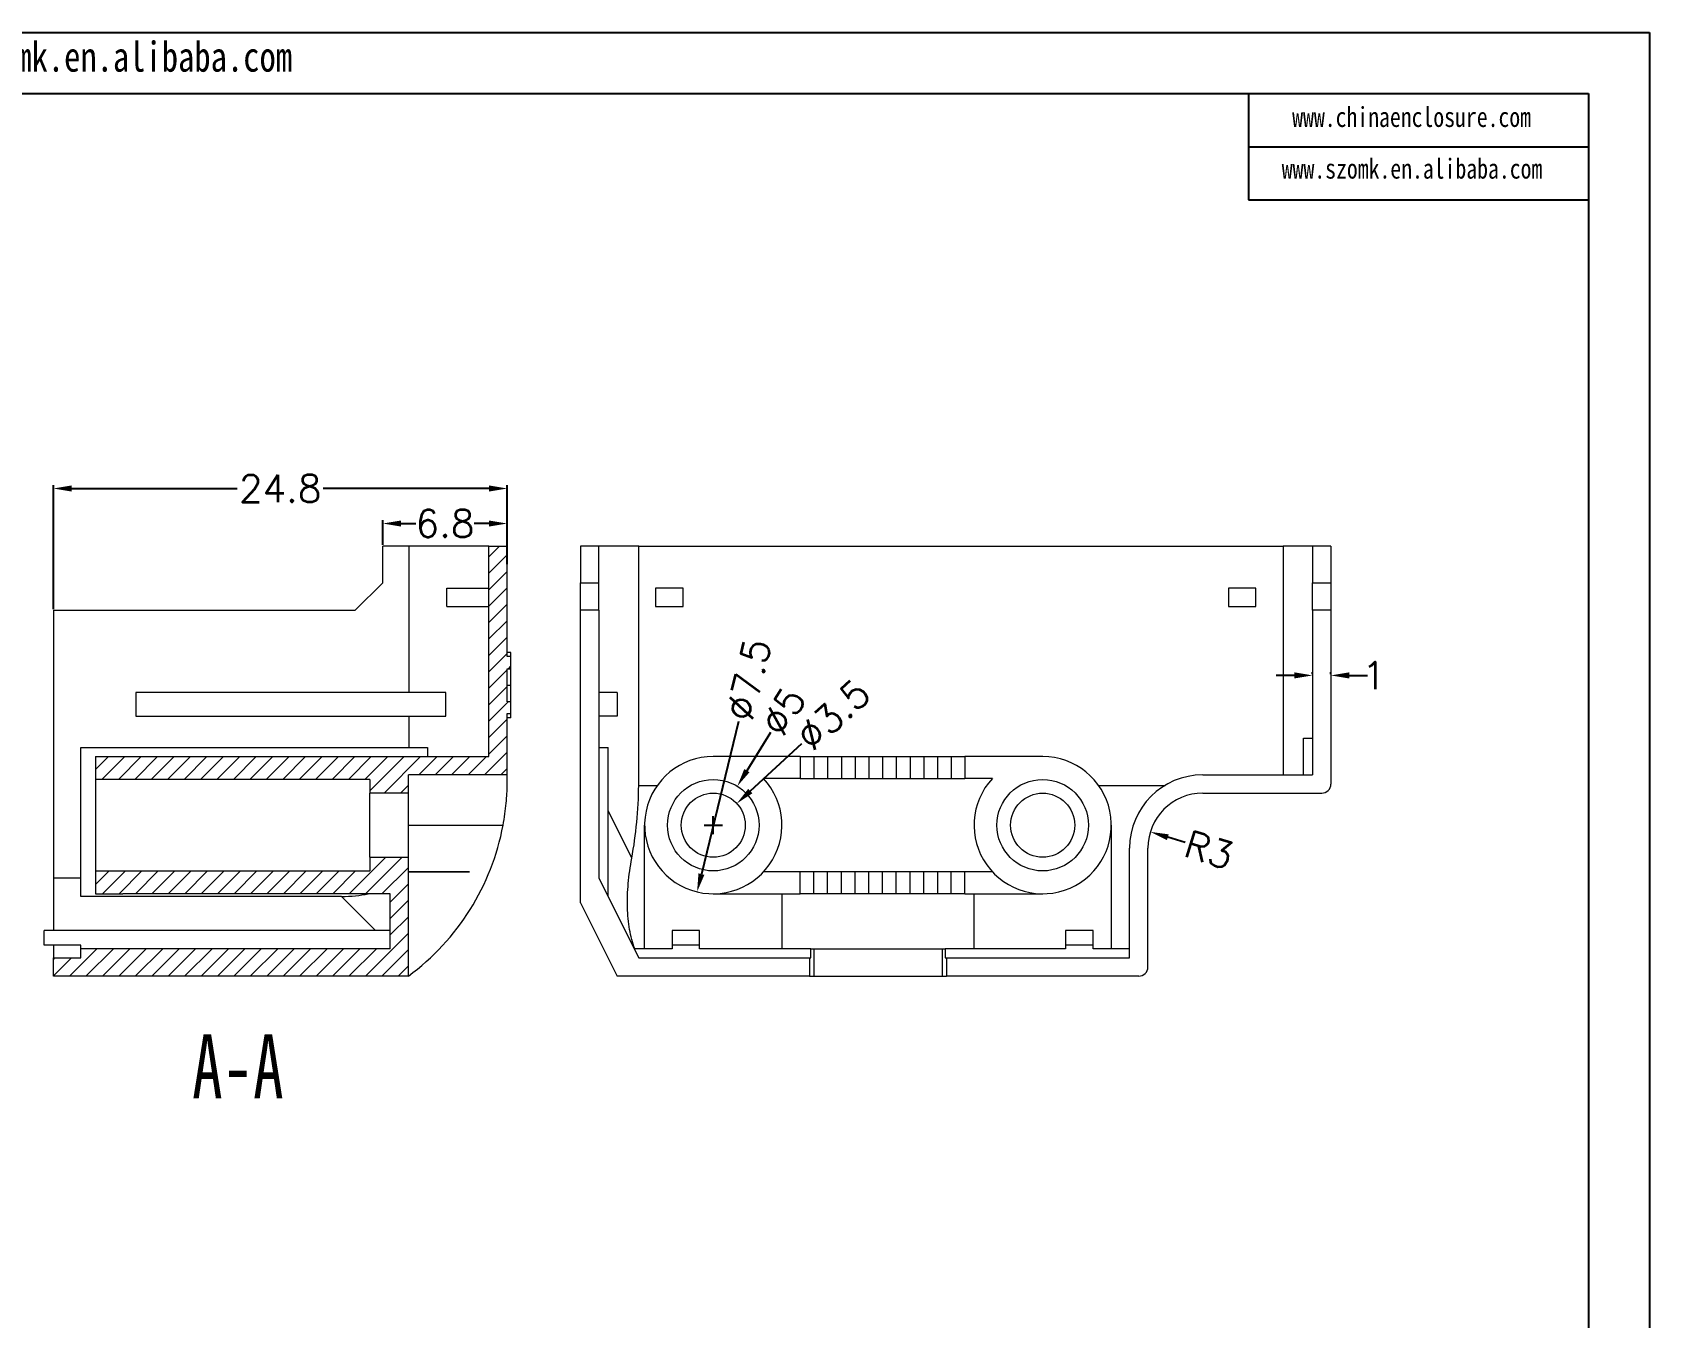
# Model space of a CAD drawing. Header units: inches. Extents: x 1287 to 2841, y 536 to 880.
# Drawn here: x 2518.6 to 2606.9, y 606.2 to 676.4 of the extents above; entities that cross this region are included whole.
import ezdxf

# ---------------------------------------------------------------- set-up
doc = ezdxf.new("R2010")
doc.units = ezdxf.units.IN
doc.layers.add('文字', color=81, linetype='Continuous')
doc.styles.add('SLDTEXTSTYLE3', font='TXT', dxfattribs={"width": 0.7})
doc.styles.get("Standard").update_dxf_attribs({"font": 'txt', "bigfont": 'gbcbig.shx'})
doc.styles.add('宋体', font='', dxfattribs={"width": 0.8, "height": 3.5})
doc.styles.get('宋体').set_extended_font_data('SimSun')
doc.dimstyles.new('1.5', dxfattribs={"dimtxt": 1.5, "dimasz": 1, "dimexe": 0.18, "dimexo": 0.0625, "dimgap": 0.1, "dimtad": 0, "dimzin": 12, "dimdsep": 46, "dimtxsty": 'Standard', "dimcen": 0.5, "dimclrd": 3, "dimclre": 3, "dimadec": 0, "dimazin": 0, "dimtfac": 1, "dimtofl": 0, "dimtmove": 0, "dimatfit": 3, "dimfxl": 1, "dimtolj": 1, "dimtzin": 0, "dimarcsym": 0})
pattern_1 = [(45, (-235.2835, 0), (-0.4490128, 0.4490128), [])]

# ---------------------------------------------------------------- blocks, each defined once
blk = doc.blocks.new('*D96')
at = {"color": 3, "lineweight": -2}
for p, q in [((2519.704, 644.919), (2519.704, 651.687)), ((2520.704, 651.507), (2529.754, 651.507)), ((2543.504, 651.507), (2534.454, 651.507)), ((2544.504, 648.419), (2544.504, 651.687))]:
    blk.add_line(p, q, dxfattribs=at)
at = {"color": 3}
for points in [[(2520.704, 651.674), (2520.704, 651.34), (2519.704, 651.507)], [(2543.504, 651.674), (2543.504, 651.34), (2544.504, 651.507)]]:
    blk.add_solid(points, dxfattribs=at)
at = {"layer": 'Defpoints', "color": 0}
for p in [(2544.504, 651.507), (2544.504, 648.357), (2519.704, 644.857)]:
    blk.add_point(p, dxfattribs=at)
at = {"color": 0, "insert": (2532.104, 651.507), "char_height": 1.5, "attachment_point": 5}
blk.add_mtext('\\A1;24.8', dxfattribs=at)
blk = doc.blocks.new('*D99')
at = {"color": 3, "lineweight": -2}
blk.add_line((2581.558, 632.152), (2580.602, 632.446), dxfattribs=at)
at = {"color": 3}
blk.add_solid([(2580.651, 632.606), (2580.553, 632.287), (2579.647, 632.741)], dxfattribs=at)
at = {"layer": 'Defpoints', "color": 0}
for p in [(2579.647, 632.741), (2582.513, 631.857)]:
    blk.add_point(p, dxfattribs=at)
at = {"color": 0, "insert": (2582.848, 631.754), "char_height": 1.5, "attachment_point": 5, "rotation": 342.85714}
blk.add_mtext('\\A1;R3', dxfattribs=at)
blk = doc.blocks.new('*D100')
at = {"color": 3, "lineweight": -2}
blk.add_line((2557.138, 638.781), (2555.116, 630.434), dxfattribs=at)
at = {"color": 3}
blk.add_solid([(2554.954, 630.473), (2555.278, 630.395), (2554.88, 629.462)], dxfattribs=at)
at = {"layer": 'Defpoints', "color": 0}
for p in [(2556.646, 636.751), (2554.88, 629.462)]:
    blk.add_point(p, dxfattribs=at)
at = {"color": 0, "insert": (2557.691, 641.065), "char_height": 1.5, "attachment_point": 5, "rotation": 76.38296}
blk.add_mtext('\\A1;∅7.5', dxfattribs=at)
blk = doc.blocks.new('*D101')
at = {"color": 3, "lineweight": -2}
for p, q in [((2558.889, 638.177), (2557.6, 636.086)), ((2555.263, 633.107), (2556.263, 633.107)), ((2555.763, 632.607), (2555.763, 633.607))]:
    blk.add_line(p, q, dxfattribs=at)
at = {"color": 3}
blk.add_solid([(2557.458, 636.174), (2557.742, 635.999), (2557.075, 635.235)], dxfattribs=at)
at = {"layer": 'Defpoints', "color": 0}
for p in [(2557.075, 635.235), (2554.451, 630.979)]:
    blk.add_point(p, dxfattribs=at)
at = {"color": 0, "insert": (2559.598, 639.326), "char_height": 1.5, "attachment_point": 5, "rotation": 58.34371}
blk.add_mtext('\\A1;∅5', dxfattribs=at)
blk = doc.blocks.new('*D102')
at = {"color": 3, "lineweight": -2}
for p, q in [((2560.59, 637.552), (2557.786, 634.97)), ((2555.263, 633.107), (2556.263, 633.107)), ((2555.763, 632.607), (2555.763, 633.607))]:
    blk.add_line(p, q, dxfattribs=at)
at = {"color": 3}
blk.add_solid([(2557.673, 635.092), (2557.899, 634.847), (2557.051, 634.292)], dxfattribs=at)
at = {"layer": 'Defpoints', "color": 0}
for p in [(2557.051, 634.292), (2554.476, 631.921)]:
    blk.add_point(p, dxfattribs=at)
at = {"color": 0, "insert": (2562.318, 639.143), "char_height": 1.5, "attachment_point": 5, "rotation": 42.64221}
blk.add_mtext('\\A1;∅3.5', dxfattribs=at)
blk = doc.blocks.new('*D103')
at = {"color": 3, "lineweight": -2}
for p, q in [((2587.513, 641.292), (2586.513, 641.292)), ((2588.513, 641.354), (2588.513, 641.472)), ((2589.513, 641.354), (2589.513, 641.472)), ((2590.513, 641.292), (2591.513, 641.292))]:
    blk.add_line(p, q, dxfattribs=at)
at = {"color": 3}
for points in [[(2587.513, 641.459), (2587.513, 641.125), (2588.513, 641.292)], [(2590.513, 641.459), (2590.513, 641.125), (2589.513, 641.292)]]:
    blk.add_solid(points, dxfattribs=at)
at = {"layer": 'Defpoints', "color": 0}
for p in [(2588.513, 641.292), (2589.513, 641.292), (2589.513, 641.292)]:
    blk.add_point(p, dxfattribs=at)
at = {"color": 0, "insert": (2591.863, 641.292), "char_height": 1.5, "attachment_point": 5}
blk.add_mtext('\\A1;1', dxfattribs=at)
blk = doc.blocks.new('*D104')
at = {"color": 3, "lineweight": -2}
for p, q in [((2537.704, 648.419), (2537.704, 649.773)), ((2538.704, 649.593), (2539.504, 649.593)), ((2543.504, 649.593), (2542.704, 649.593)), ((2544.504, 647.373), (2544.504, 649.773))]:
    blk.add_line(p, q, dxfattribs=at)
at = {"color": 3}
for points in [[(2538.704, 649.76), (2538.704, 649.427), (2537.704, 649.593)], [(2543.504, 649.76), (2543.504, 649.427), (2544.504, 649.593)]]:
    blk.add_solid(points, dxfattribs=at)
at = {"layer": 'Defpoints', "color": 0}
for p in [(2537.704, 649.593), (2537.704, 648.357), (2544.504, 647.311)]:
    blk.add_point(p, dxfattribs=at)
at = {"color": 0, "insert": (2541.104, 649.593), "char_height": 1.5, "attachment_point": 5}
blk.add_mtext('\\A1;6.8', dxfattribs=at)

msp = doc.modelspace()

# ---------------------------------------------------------------- hatches: boundary and pattern name
at = {"linetype": 'Continuous', "lineweight": 0}
h = msp.add_hatch(dxfattribs=at)
h.set_pattern_fill('ANSI31', color=4, scale=0.2, style=0)
h.set_pattern_definition(pattern_1)
h.paths.add_polyline_path([(2543.504, 636.857), (2522.004, 636.857), (2522.004, 635.607), (2537.004, 635.607), (2537.004, 634.857), (2539.104, 634.857), (2539.104, 635.857), (2544.504, 635.857), (2544.504, 639.214), (2544.704, 639.214), (2544.704, 639.841), (2544.504, 639.841), (2544.504, 641.657), (2544.704, 641.657), (2544.704, 642.325), (2544.504, 642.325), (2544.504, 648.357), (2543.504, 648.357)], flags=0)
h = msp.add_hatch(dxfattribs=at)
h.set_pattern_fill('ANSI31', color=4, scale=0.2, style=0)
h.set_pattern_definition(pattern_1)
h.paths.add_polyline_path([(2538.104, 629.357), (2538.104, 626.357), (2521.204, 626.357), (2521.204, 625.857), (2519.704, 625.857), (2519.704, 624.857), (2539.104, 624.857), (2539.104, 631.357), (2537.004, 631.357), (2537.004, 630.607), (2522.004, 630.607), (2522.004, 629.357), (2523.504, 629.357)], flags=0)

# ---------------------------------------------------------------- linework, layer by layer
for p, q in [((2408.241, 676.436), (2606.929, 676.436)), ((2606.929, 676.436), (2606.929, 535.949)), ((2413.382, 673.091), (2603.585, 673.091)), ((2585.002, 673.091), (2585.002, 667.284)), ((2603.585, 673.091), (2603.585, 539.294)), ((2585.002, 670.188), (2603.585, 670.188)), ((2585.002, 667.284), (2603.585, 667.284))]:
    msp.add_line(p, q)
at = {"color": 7, "linetype": 'Continuous', "lineweight": 15}
for p, q in [((2537.704, 646.357), (2537.704, 648.357)), ((2539.15, 648.357), (2537.704, 648.357)), ((2539.15, 640.357), (2539.15, 648.357)), ((2543.504, 648.357), (2539.15, 648.357)), ((2543.504, 636.857), (2543.504, 648.357)), ((2543.504, 648.357), (2544.504, 648.357)), ((2544.504, 642.325), (2544.504, 648.357)), ((2549.513, 648.357), (2548.513, 648.357)), ((2548.513, 648.357), (2548.513, 646.357)), ((2549.513, 646.357), (2549.513, 648.357)), ((2551.69, 648.357), (2549.513, 648.357)), ((2551.69, 635.284), (2551.69, 648.357)), ((2551.69, 648.357), (2586.895, 648.357)), ((2586.895, 648.357), (2586.895, 635.857)), ((2588.513, 648.357), (2586.895, 648.357)), ((2589.513, 648.357), (2588.513, 648.357)), ((2588.513, 648.357), (2588.513, 646.357)), ((2589.513, 648.357), (2589.513, 646.357)), ((2536.204, 644.857), (2537.704, 646.357)), ((2541.204, 645.057), (2541.204, 646.057)), ((2541.204, 646.057), (2543.504, 646.057)), ((2548.513, 646.357), (2549.513, 646.357)), ((2548.513, 644.857), (2548.513, 646.357)), ((2549.513, 644.857), (2549.513, 646.357)), ((2552.613, 646.057), (2552.613, 645.057)), ((2554.113, 646.057), (2552.613, 646.057)), ((2554.113, 645.057), (2554.113, 646.057)), ((2585.413, 646.057), (2583.913, 646.057)), ((2583.913, 646.057), (2583.913, 645.057)), ((2585.413, 645.057), (2585.413, 646.057)), ((2588.513, 646.357), (2589.513, 646.357)), ((2588.513, 644.857), (2588.513, 646.357)), ((2589.513, 646.357), (2589.513, 644.857)), ((2519.704, 644.857), (2536.204, 644.857)), ((2519.704, 644.857), (2519.704, 630.211)), ((2541.204, 645.057), (2543.504, 645.057)), ((2548.513, 628.857), (2548.513, 644.857)), ((2549.513, 644.857), (2548.513, 644.857)), ((2549.513, 644.857), (2549.513, 630.211)), ((2552.613, 645.057), (2554.113, 645.057)), ((2583.913, 645.057), (2585.413, 645.057)), ((2588.513, 644.857), (2588.513, 635.857)), ((2589.513, 644.857), (2588.513, 644.857)), ((2589.513, 644.857), (2589.513, 635.357)), ((2544.704, 642.547), (2544.504, 642.547)), ((2544.704, 642.325), (2544.504, 642.325)), ((2544.504, 641.657), (2544.704, 641.657)), ((2544.504, 639.841), (2544.504, 641.657)), ((2544.704, 641.657), (2544.704, 642.325)), ((2544.704, 640.746), (2544.504, 640.746)), ((2544.704, 640.644), (2544.704, 640.717)), ((2524.204, 640.357), (2524.204, 639.057)), ((2541.15, 640.357), (2524.204, 640.357)), ((2541.15, 639.057), (2541.15, 640.357)), ((2544.704, 639.841), (2544.504, 639.841)), ((2544.704, 639.214), (2544.704, 639.841)), ((2550.513, 640.357), (2549.513, 640.357)), ((2550.513, 640.357), (2550.513, 639.057)), ((2524.204, 639.057), (2541.15, 639.057)), ((2539.15, 637.357), (2539.15, 639.057)), ((2544.504, 639.214), (2544.704, 639.214)), ((2544.504, 635.857), (2544.504, 639.214)), ((2544.704, 638.965), (2544.504, 638.965)), ((2550.513, 639.057), (2549.513, 639.057)), ((2521.204, 629.211), (2521.204, 637.357)), ((2521.204, 637.357), (2540.15, 637.357)), ((2540.15, 637.357), (2540.15, 636.857)), ((2549.513, 637.357), (2550.013, 637.357)), ((2550.013, 629.211), (2550.013, 637.357)), ((2588.013, 635.857), (2588.013, 637.857)), ((2588.013, 637.857), (2588.513, 637.857)), ((2522.004, 636.857), (2522.004, 635.607)), ((2522.004, 636.857), (2543.504, 636.857)), ((2560.514, 636.857), (2555.763, 636.857)), ((2560.514, 636.857), (2560.514, 635.657)), ((2560.514, 636.857), (2561.264, 636.857)), ((2561.264, 636.857), (2562.014, 636.857)), ((2561.264, 636.857), (2561.264, 635.657)), ((2562.014, 636.857), (2562.014, 635.657)), ((2562.014, 636.857), (2562.764, 636.857)), ((2562.764, 636.857), (2563.514, 636.857)), ((2562.764, 636.857), (2562.764, 635.657)), ((2563.514, 636.857), (2564.264, 636.857)), ((2563.514, 636.857), (2563.514, 635.657)), ((2564.264, 636.857), (2564.264, 635.657)), ((2564.264, 636.857), (2565.014, 636.857)), ((2565.014, 636.857), (2565.014, 635.657)), ((2565.014, 636.857), (2565.764, 636.857)), ((2565.764, 636.857), (2566.514, 636.857)), ((2565.764, 636.857), (2565.764, 635.657)), ((2566.514, 636.857), (2566.514, 635.657)), ((2566.514, 636.857), (2567.264, 636.857)), ((2567.264, 636.857), (2568.014, 636.857)), ((2567.264, 636.857), (2567.264, 635.657)), ((2568.014, 636.857), (2568.764, 636.857)), ((2568.014, 636.857), (2568.014, 635.657)), ((2568.764, 636.857), (2568.764, 635.657)), ((2568.764, 636.857), (2569.514, 636.857)), ((2569.514, 636.857), (2569.514, 635.657)), ((2573.763, 636.857), (2569.514, 636.857)), ((2537.004, 635.607), (2522.004, 635.607)), ((2522.004, 635.607), (2522.004, 630.607)), ((2537.004, 635.607), (2537.004, 634.857)), ((2544.504, 635.857), (2539.104, 635.857)), ((2539.104, 634.857), (2539.104, 635.857)), ((2544.504, 635.273), (2544.504, 635.857)), ((2560.514, 635.657), (2558.513, 635.657)), ((2560.514, 635.657), (2561.264, 635.657)), ((2561.264, 635.657), (2562.014, 635.657)), ((2562.014, 635.657), (2562.764, 635.657)), ((2562.764, 635.657), (2563.514, 635.657)), ((2563.514, 635.657), (2564.264, 635.657)), ((2564.264, 635.657), (2565.014, 635.657)), ((2565.014, 635.657), (2565.764, 635.657)), ((2565.764, 635.657), (2566.514, 635.657)), ((2566.514, 635.657), (2567.264, 635.657)), ((2567.264, 635.657), (2568.014, 635.657)), ((2568.014, 635.657), (2568.764, 635.657)), ((2568.764, 635.657), (2569.514, 635.657)), ((2571.014, 635.657), (2569.514, 635.657)), ((2582.513, 635.857), (2588.513, 635.857)), ((2539.104, 634.857), (2537.004, 634.857)), ((2537.004, 631.357), (2537.004, 634.857)), ((2539.104, 631.357), (2539.104, 634.857)), ((2551.69, 635.284), (2552.71, 635.284)), ((2576.817, 635.284), (2580.45, 635.284)), ((2582.513, 634.857), (2589.013, 634.857)), ((2551.312, 631.308), (2550.013, 633.907)), ((2539.104, 633.107), (2544.279, 633.107)), ((2552.013, 626.357), (2552.013, 633.107)), ((2577.513, 633.107), (2577.513, 626.357)), ((2537.004, 631.357), (2537.004, 630.607)), ((2537.004, 631.357), (2539.104, 631.357)), ((2539.104, 624.857), (2539.104, 631.357)), ((2578.513, 625.857), (2578.513, 631.857)), ((2579.513, 625.357), (2579.513, 631.857)), ((2521.204, 630.211), (2519.704, 630.211)), ((2519.704, 630.211), (2519.704, 627.357)), ((2522.004, 630.607), (2522.004, 629.357)), ((2522.004, 630.607), (2537.004, 630.607)), ((2539.104, 630.557), (2542.443, 630.557)), ((2542.443, 630.557), (2539.104, 630.557)), ((2542.443, 630.557), (2542.443, 630.557)), ((2549.513, 630.211), (2551.69, 625.857)), ((2560.514, 630.557), (2558.513, 630.557)), ((2558.513, 630.557), (2558.513, 630.557)), ((2560.514, 629.357), (2560.514, 630.557)), ((2561.264, 630.557), (2560.514, 630.557)), ((2561.264, 629.357), (2561.264, 630.557)), ((2562.014, 630.557), (2561.264, 630.557)), ((2562.014, 629.357), (2562.014, 630.557)), ((2562.764, 630.557), (2562.014, 630.557)), ((2562.764, 629.357), (2562.764, 630.557)), ((2563.514, 630.557), (2562.764, 630.557)), ((2563.514, 629.357), (2563.514, 630.557)), ((2564.264, 630.557), (2563.514, 630.557)), ((2564.264, 629.357), (2564.264, 630.557)), ((2565.014, 630.557), (2564.264, 630.557)), ((2565.014, 629.357), (2565.014, 630.557)), ((2565.764, 630.557), (2565.014, 630.557)), ((2565.764, 629.357), (2565.764, 630.557)), ((2566.514, 630.557), (2565.764, 630.557)), ((2566.514, 629.357), (2566.514, 630.557)), ((2567.264, 630.557), (2566.514, 630.557)), ((2567.264, 629.357), (2567.264, 630.557)), ((2568.014, 630.557), (2567.264, 630.557)), ((2568.014, 630.557), (2568.014, 629.357)), ((2568.764, 630.557), (2568.014, 630.557)), ((2568.764, 629.357), (2568.764, 630.557)), ((2569.514, 630.557), (2568.764, 630.557)), ((2571.014, 630.557), (2569.514, 630.557)), ((2569.514, 629.357), (2569.514, 630.557)), ((2571.013, 630.557), (2571.013, 630.557)), ((2522.004, 629.357), (2523.504, 629.357)), ((2538.104, 629.357), (2523.504, 629.357)), ((2538.104, 626.357), (2538.104, 629.357)), ((2555.763, 629.357), (2560.514, 629.357)), ((2559.513, 629.357), (2559.513, 626.357)), ((2561.264, 629.357), (2560.514, 629.357)), ((2562.014, 629.357), (2561.264, 629.357)), ((2562.764, 629.357), (2562.014, 629.357)), ((2563.514, 629.357), (2562.764, 629.357)), ((2564.264, 629.357), (2563.514, 629.357)), ((2565.014, 629.357), (2564.264, 629.357)), ((2565.764, 629.357), (2565.014, 629.357)), ((2566.514, 629.357), (2565.764, 629.357)), ((2567.264, 629.357), (2566.514, 629.357)), ((2568.014, 629.357), (2567.264, 629.357)), ((2568.764, 629.357), (2568.014, 629.357)), ((2569.514, 629.357), (2568.764, 629.357)), ((2569.514, 629.357), (2573.763, 629.357)), ((2570.013, 626.357), (2570.013, 629.357)), ((2535.455, 629.211), (2521.204, 629.211)), ((2548.513, 628.857), (2550.513, 624.857)), ((2519.204, 626.557), (2519.204, 627.357)), ((2538.104, 627.357), (2519.204, 627.357)), ((2553.513, 627.357), (2553.513, 626.557)), ((2555.013, 627.357), (2553.513, 627.357)), ((2555.013, 626.557), (2555.013, 627.357)), ((2575.013, 627.357), (2575.013, 626.557)), ((2576.513, 627.357), (2575.013, 627.357)), ((2576.513, 626.557), (2576.513, 627.357)), ((2521.204, 626.557), (2519.204, 626.557)), ((2519.704, 626.557), (2519.704, 625.857)), ((2519.704, 625.857), (2521.204, 625.857)), ((2519.704, 624.857), (2519.704, 625.857)), ((2521.204, 626.357), (2521.204, 626.557)), ((2521.204, 625.857), (2521.204, 626.357)), ((2538.104, 626.357), (2521.204, 626.357)), ((2553.513, 626.357), (2551.44, 626.357)), ((2551.69, 625.857), (2561.013, 625.857)), ((2555.013, 626.557), (2553.513, 626.557)), ((2553.513, 626.557), (2553.513, 626.357)), ((2555.013, 626.357), (2555.013, 626.557)), ((2561.088, 626.357), (2555.013, 626.357)), ((2561.013, 625.857), (2561.013, 624.857)), ((2561.013, 625.857), (2561.088, 625.857)), ((2561.088, 625.857), (2561.088, 626.357)), ((2561.088, 626.357), (2561.263, 626.357)), ((2561.263, 626.357), (2561.263, 624.857)), ((2561.263, 626.357), (2568.263, 626.357)), ((2568.263, 626.357), (2568.263, 624.857)), ((2568.263, 626.357), (2568.438, 626.357)), ((2568.438, 626.357), (2568.438, 625.857)), ((2575.013, 626.357), (2568.438, 626.357)), ((2568.438, 625.857), (2568.513, 625.857)), ((2568.513, 625.857), (2568.513, 624.857)), ((2568.513, 625.857), (2578.513, 625.857)), ((2576.513, 626.557), (2575.013, 626.557)), ((2575.013, 626.557), (2575.013, 626.357)), ((2576.513, 626.357), (2576.513, 626.557)), ((2578.513, 626.357), (2576.513, 626.357)), ((2539.104, 624.857), (2519.704, 624.857)), ((2561.013, 624.857), (2550.513, 624.857)), ((2561.013, 624.857), (2561.263, 624.857)), ((2561.263, 624.857), (2568.263, 624.857)), ((2568.263, 624.857), (2568.513, 624.857)), ((2579.013, 624.857), (2568.513, 624.857))]:
    msp.add_line(p, q, dxfattribs=at)
at = {"color": 8, "linetype": 'Continuous', "lineweight": 15}
msp.add_line((2535.455, 629.211), (2537.309, 627.357), dxfattribs=at)
at = {"color": 7, "linetype": 'Continuous', "lineweight": 15}
for centre, radius in [((2555.763, 633.107), 2.5), ((2573.763, 633.107), 2.5), ((2555.763, 633.107), 1.75), ((2573.763, 633.107), 1.75)]:
    msp.add_circle(centre, radius, dxfattribs=at)
for centre, radius, start, end in [((2555.763, 633.107), 3.75, 90, 42.84364), ((2573.763, 633.107), 3.75, 137.15636, 90), ((2582.513, 631.857), 4, 90, 180), ((2582.513, 631.857), 3, 90, 180), ((2589.013, 635.357), 0.5, 270, 0), ((2531.196, 635.565), 13.312, 306.44898, 349.35989), ((2579.013, 625.357), 0.5, 270, 0)]:
    msp.add_arc(centre, radius, start, end, dxfattribs=at)
for centre, major_axis, ratio, start_param, end_param in [((2545.536, 635.565), (0, 12.312), 0.5, 4.359401, 4.68957), ((2516.672, 652.69), (-22.274, 22.274), 0.333333, 2.819842, 2.931381)]:
    msp.add_ellipse(centre, major_axis=major_axis, ratio=ratio, start_param=start_param, end_param=end_param, dxfattribs=at)
for points, knots in [([(2544.704, 642.339), (2544.704, 642.347), (2544.704, 642.403), (2544.704, 642.47), (2544.704, 642.537), (2544.704, 642.544), (2544.704, 642.547)], [0, 0, 0, 0, 0.046896, 0.364524, 0.682239, 1, 1, 1, 1]), ([(2544.704, 640.746), (2544.704, 640.807), (2544.704, 640.924), (2544.704, 641.092), (2544.704, 641.247), (2544.704, 641.388), (2544.704, 641.514), (2544.704, 641.602), (2544.704, 641.647), (2544.704, 641.657)], [0, 0, 0, 0, 0.0939137, 0.180963, 0.2614179, 0.3350778, 0.402468, 0.4638712, 0.4800228, 0.4800228, 0.4800228, 0.4800228]), ([(2544.704, 639.841), (2544.704, 639.85), (2544.704, 639.895), (2544.704, 639.982), (2544.704, 640.107), (2544.704, 640.247), (2544.704, 640.4), (2544.704, 640.568), (2544.704, 640.685), (2544.704, 640.746)], [0.5191762, 0.5191762, 0.5191762, 0.5191762, 0.5353032, 0.5964319, 0.6639507, 0.7373919, 0.8176718, 0.9053778, 1, 1, 1, 1]), ([(2544.704, 638.965), (2544.704, 638.973), (2544.704, 638.988), (2544.704, 639.079), (2544.704, 639.171), (2544.704, 639.2)], [0, 0, 0, 0, 0.406079, 0.812055, 1, 1, 1, 1]), ([(2544.279, 633.107), (2544.318, 633.314), (2544.351, 633.518), (2544.407, 633.92), (2544.43, 634.119), (2544.466, 634.492), (2544.479, 634.669), (2544.497, 634.996), (2544.502, 635.143), (2544.504, 635.273)], [0, 0, 0, 0, 0.25, 0.25, 0.5, 0.5, 0.75, 0.75, 1, 1, 1, 1]), ([(2551.473, 626.357), (2551.351, 626.684), (2551.258, 627.036), (2551.126, 627.789), (2551.087, 628.196), (2551.065, 629.035), (2551.08, 629.47), (2551.16, 630.368), (2551.225, 630.834), (2551.312, 631.308)], [0, 0, 0, 0, 0.25, 0.25, 0.5, 0.5, 0.75, 0.75, 1, 1, 1, 1])]:
    msp.add_open_spline(points, degree=3, knots=knots, dxfattribs=at)

# ---------------------------------------------------------------- texts
at = {"color": 0, "linetype": 'Continuous', "lineweight": 0, "insert": (2529.786, 621.675), "char_height": 3.5, "attachment_point": 2, "style": 'SLDTEXTSTYLE3'}
msp.add_mtext('A-A', dxfattribs=at)
at = {"layer": '文字', "color": 0, "attachment_point": 1, "style": '宋体'}
for s, insert, char_height, width in [('www.szomk.en.alibaba.com', (2511.391, 675.924), 1.6353, 28.73064), ('www.chinaenclosure.com', (2587.396, 672.356), 1.0902, 19.15376), ('www.szomk.en.alibaba.com', (2586.826, 669.533), 1.0902, 19.15376)]:
    msp.add_mtext(s, dxfattribs=dict(at, insert=insert, char_height=char_height, width=width))

# ---------------------------------------------------------------- dimensions: what is measured, and where the dimension line sits
for base, p1, p2, picture, middle in [((2544.504, 651.507), (2519.704, 644.857), (2544.504, 648.357), '*D96', (2532.104, 651.507)), ((2589.513, 641.292), (2588.513, 641.292), (2589.513, 641.292), '*D103', (2591.863, 641.292))]:
    dim = msp.add_linear_dim(base=base, p1=p1, p2=p2, dimstyle='1.5')
    dim.commit()
    dim.dimension.update_dxf_attribs({"geometry": picture, "text_midpoint": middle, "dimtype": 160})
dim = msp.add_linear_dim(base=(2537.704, 649.593), p1=(2544.504, 647.311), p2=(2537.704, 648.357), dimstyle='1.5')
dim.commit()
dim.dimension.update_dxf_attribs({"geometry": '*D104', "text_midpoint": (2541.104, 649.593)})
dim = msp.add_diameter_dim_2p(p1=(2556.646, 636.751), p2=(2554.88, 629.462), dimstyle='1.5', override={"dimtmove": 1})
dim.commit()
dim.dimension.update_dxf_attribs({"geometry": '*D100', "text_midpoint": (2557.691, 641.065), "dimtype": 163})
for p1, p2, picture, middle in [((2554.451, 630.979), (2557.075, 635.235), '*D101', (2559.598, 639.326)), ((2554.476, 631.921), (2557.051, 634.292), '*D102', (2562.318, 639.143))]:
    dim = msp.add_diameter_dim_2p(p1=p1, p2=p2, dimstyle='1.5')
    dim.commit()
    dim.dimension.update_dxf_attribs({"geometry": picture, "text_midpoint": middle, "dimtype": 163})
dim = msp.add_radius_dim(center=(2582.513, 631.857), mpoint=(2579.647, 632.741), dimstyle='1.5', override={"dimtmove": 1})
dim.commit()
dim.dimension.update_dxf_attribs({"geometry": '*D99', "text_midpoint": (2582.848, 631.754), "dimtype": 164})

doc.saveas('drawing.dxf')
